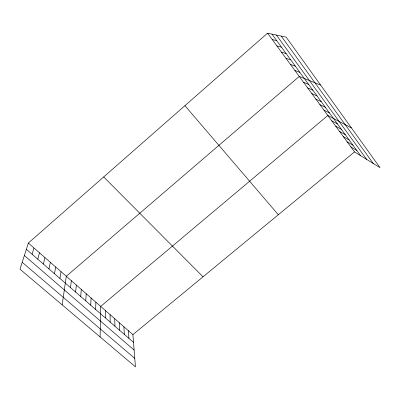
<?xml version="1.0" encoding="UTF-8"?>
<svg xmlns="http://www.w3.org/2000/svg" width="400" height="400" viewBox="0 0 400 400"><rect width="100%" height="100%" fill="white"/><g stroke="black" fill="none" stroke-linecap="round" stroke-linejoin="round"><path stroke-width="0.6" d="M105.385 317.92L105.405 310.54M100.105 336.945L100.675 306.395L327.85 115.485L351.45 127.94M95.65 309.465L95.9 302.21M90.715 305.18L91.08 297.99M85.73 300.85L86.215 293.725M80.695 296.475L81.305 289.425M75.615 292.065L76.345 285.085M70.485 287.605L71.34 280.7M62.155 304.855L66.29 276.27L299.25 76.445L320.62 85.065M59.91 278.42L61.03 271.665M54.46 273.685L55.72 267.015M48.955 268.905L50.355 262.32M43.395 264.075L44.94 257.575M37.78 259.195L39.47 252.78M32.1 254.265L33.94 247.94M28.355 243.045L20 269.205L135.44 366.825L132.9 334.62L28.355 243.045L267.555 33.175L286.18 37.165L380 167.645L354.535 151.915L267.555 33.175M132.9 334.62L354.535 151.915M272.23 39.56L276.745 40.675M276.855 45.875L281.47 47.15M281.43 52.12L286.145 53.56M285.96 58.3L290.765 59.895M290.435 64.41L295.34 66.165M294.865 70.46L299.86 72.36M303.46 82.195L308.625 84.38M307.63 87.885L312.875 90.21M311.755 93.515L317.08 95.975M315.84 99.09L321.245 101.68M319.885 104.61L325.365 107.33M323.885 110.075L329.44 112.92M331.775 120.845L337.47 123.935M335.66 126.15L341.425 129.355M339.51 131.405L345.345 134.725M343.32 136.605L349.22 140.04M347.095 141.76L353.06 145.305M350.83 146.86L356.86 150.515M22.21 262.29L134.775 358.375M24.37 255.525L134.12 350.06M26.365 249.28L133.51 342.355M103.69 176.95L203.025 276.81M184.93 105.67L278.32 214.745M271.97 34.12L360.62 155.675M276.405 35.07L366.705 159.435M281.225 36.105L373.285 163.5M128.42 330.695L128.93 338.375M123.9 326.74L124.31 334.36M119.34 322.745L119.645 330.31M114.74 318.71L114.935 326.22M110.095 314.645L110.18 322.09"/></g></svg>
